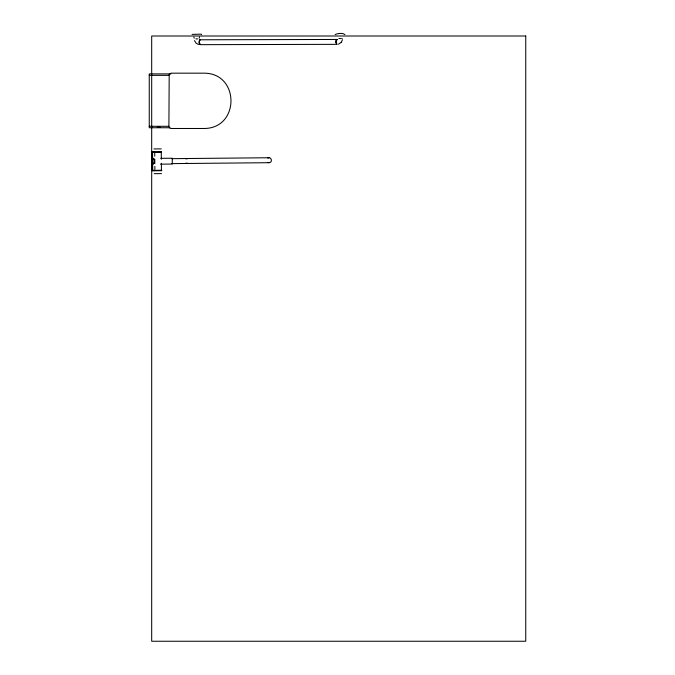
<?xml version="1.0" encoding="UTF-8"?>
<svg xmlns="http://www.w3.org/2000/svg" width="675" height="675" viewBox="0 0 675 675"><rect width="100%" height="100%" fill="white"/><g stroke="black" fill="none" stroke-linecap="round" stroke-linejoin="round"><path stroke-width="1.01" d="M344.925 34.602C343.094 32.662 337.306 33.362 335.146 34.585M199.201 38.197L199.522 37.041M342.503 39.639L341.297 42.339M199.488 40.07L199.159 42.964L200.137 44.474A4.894 1.865 89.9 0 0 200.357 44.179M199.513 40.196L199.522 40.036A5.054 1.924 89.9 0 1 200.543 39.952L199.479 40.264A4.894 1.865 89.9 0 0 199.201 42.803L199.226 43.014A4.894 1.865 89.9 0 0 200.053 44.483L200.112 44.491M337.348 39.758L336.285 39.977A4.894 1.865 89.9 0 0 336.015 42.474L336.04 42.685A4.894 1.873 89.9 0 0 336.867 44.153M192.046 34.374L201.175 34.147L201.589 34.737M336.31 39.741L336.251 39.859A5.029 1.915 89.9 0 0 335.964 42.474L336.977 44.263M341.288 42.348L338.42 44.196M336.336 39.859L336.336 39.707A5.054 1.924 89.9 0 1 337.357 39.623M267.789 158.093C271.325 156.001 273.206 162.667 269.08 162.7L171.847 163.62M160.11 127.238L157.309 127.238M341.668 38.509L342.174 38.483M340.057 38.568L340.748 38.551M197.193 38.888L197.741 38.88M195.893 38.914L196.594 38.905M153.959 148.939L161.241 148.871M161.553 151.774L152.094 151.867L152.272 170.783L161.738 170.699M152.533 152.297L161.561 152.213M152.103 152.592L152.542 152.592M160.81 158.338L172.243 158.228L172.294 164.05L160.507 164.16M171.796 158.667L269.03 157.748M152.601 159.14L154.786 159.123L154.828 163.485L152.643 163.502M152.263 170.058L152.702 170.058M152.71 170.345L161.73 170.26M154.195 173.678L161.468 173.61M338.892 38.559L339.398 38.559M200.526 39.783L336.589 39.454M200.475 44.668L336.538 44.339M170.902 73.896L149.251 73.896L149.251 127.744L169.872 127.744M149.251 75.347L168.834 75.347M149.251 126.293L168.834 126.293L169.931 128.132L171.104 128.478L204.238 128.478C239.87 128.326 239.87 73.313 204.238 73.17L171.104 73.17L169.189 74.377L168.902 126.233M269.08 162.7L267.832 162.38M198.551 44.525L196.037 43.116L194.527 40.601M193.868 37.1L194.206 38.256M161.266 152.221L161.333 159.232M161.376 163.249L161.443 170.26M154.727 153.301L154.761 156.212M154.853 166.396L154.879 169.307M154.018 151.85L154.018 152.288M154.187 170.336L154.195 170.767M154.06 159.123L154.094 163.493M153.031 158.119L153.039 159.722M153.073 162.92L153.09 164.523M152.533 151.867L152.71 170.783M187.118 163.105A2.185 2.185 0 0 1 185.988 163.114M185.946 158.903A2.185 2.185 0 0 1 187.076 158.887M200.382 44.305A5.029 1.915 89.9 0 1 200.154 44.601M525.749 36.003L151.689 36.003L151.689 641.25L525.749 641.25L525.749 36.003"/></g></svg>
